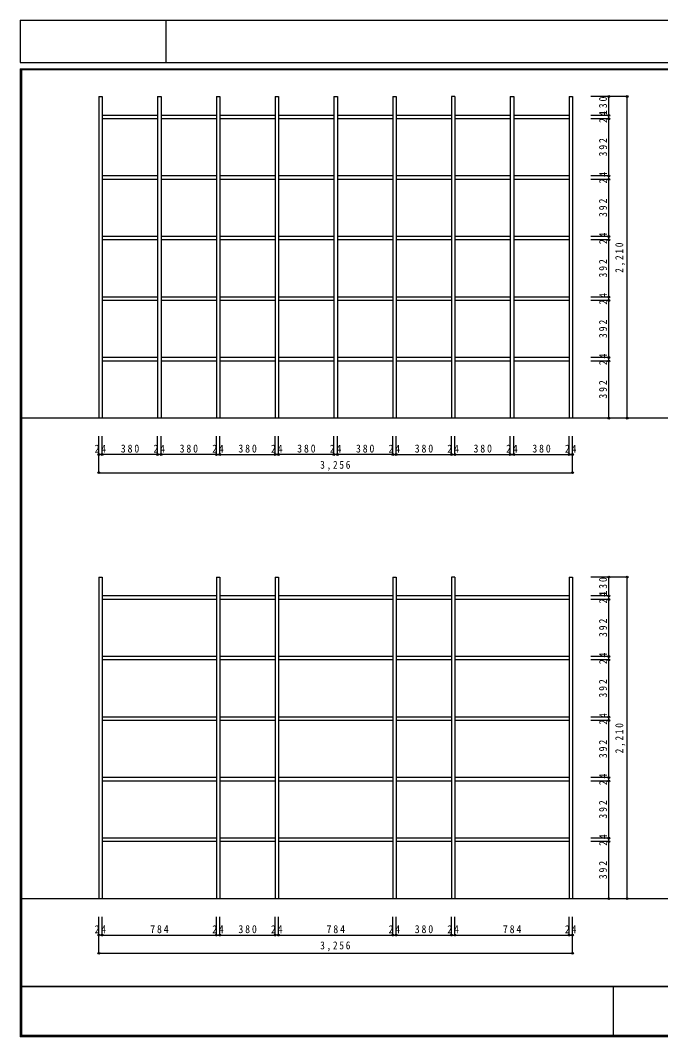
# Model space of a CAD drawing. Units: millimetres at full size, sheet at 1:25, with parts at other scales. Extents: x -11962 to 10485, y -9055 to 3479.
# Drawn here: x -5000 to -599, y -3504 to 3479 of the extents above; entities that cross this region are included whole.
import ezdxf

# ---------------------------------------------------------------- set-up
doc = ezdxf.new("R2010")
doc.units = ezdxf.units.MM
doc.header["$LTSCALE"] = 25
doc.header["$PDMODE"] = 32
doc.header["$PDSIZE"] = 12.5
doc.layers.add('5-0', color=7, linetype='Continuous')
doc.layers.add('F-0', color=6, linetype='Continuous')
doc.styles.add('ＭＳ ゴシック', font='')
doc.styles.get('ＭＳ ゴシック').set_extended_font_data('MS Gothic')

msp = doc.modelspace()

# ---------------------------------------------------------------- linework, layer by layer
at = {"layer": '5-0'}
for p, q in [((-4460.73, 2956.12), (-4460.73, 746.12)), ((-4460.73, 2956.12), (-4436.73, 2956.12)), ((-4436.73, 2956.12), (-4436.73, 746.12)), ((-4056.73, 2956.12), (-4056.73, 746.12)), ((-4056.73, 2956.12), (-4032.73, 2956.12)), ((-4032.73, 2956.12), (-4032.73, 746.12)), ((-3652.73, 2956.12), (-3652.73, 746.12)), ((-3652.73, 2956.12), (-3628.73, 2956.12)), ((-3628.73, 2956.12), (-3628.73, 746.12)), ((-3248.73, 2956.12), (-3248.73, 746.12)), ((-3248.73, 2956.12), (-3224.73, 2956.12)), ((-3224.73, 2956.12), (-3224.73, 746.12)), ((-2844.73, 2956.12), (-2844.73, 746.12)), ((-2844.73, 2956.12), (-2820.73, 2956.12)), ((-2820.73, 2956.12), (-2820.73, 746.12)), ((-2440.73, 2956.12), (-2440.73, 746.12)), ((-2440.73, 2956.12), (-2416.73, 2956.12)), ((-2416.73, 2956.12), (-2416.73, 746.12)), ((-2036.73, 2956.12), (-2036.73, 746.12)), ((-2012.73, 2956.12), (-2036.73, 2956.12)), ((-2012.73, 2956.12), (-2012.73, 746.12)), ((-1632.73, 2956.12), (-1632.73, 746.12)), ((-1632.73, 2956.12), (-1608.73, 2956.12)), ((-1608.73, 2956.12), (-1608.73, 746.12)), ((-1228.73, 2956.12), (-1228.73, 746.12)), ((-1228.73, 2956.12), (-1204.73, 2956.12)), ((-1204.73, 2956.12), (-1204.73, 746.12)), ((-4056.73, 2826.12), (-4436.73, 2826.12)), ((-4056.73, 2802.12), (-4436.73, 2802.12)), ((-3652.73, 2826.12), (-4032.73, 2826.12)), ((-3652.73, 2802.12), (-4032.73, 2802.12)), ((-3248.73, 2826.12), (-3628.73, 2826.12)), ((-3248.73, 2802.12), (-3628.73, 2802.12)), ((-2844.73, 2826.12), (-3224.73, 2826.12)), ((-2844.73, 2802.12), (-3224.73, 2802.12)), ((-2440.73, 2826.12), (-2820.73, 2826.12)), ((-2440.73, 2802.12), (-2820.73, 2802.12)), ((-2036.73, 2826.12), (-2416.73, 2826.12)), ((-2036.73, 2802.12), (-2416.73, 2802.12)), ((-1632.73, 2826.12), (-2012.73, 2826.12)), ((-1632.73, 2802.12), (-2012.73, 2802.12)), ((-1228.73, 2826.12), (-1608.73, 2826.12)), ((-1228.73, 2802.12), (-1608.73, 2802.12)), ((-4056.73, 2410.12), (-4436.73, 2410.12)), ((-4056.73, 2386.12), (-4436.73, 2386.12)), ((-3652.73, 2410.12), (-4032.73, 2410.12)), ((-3652.73, 2386.12), (-4032.73, 2386.12)), ((-3248.73, 2410.12), (-3628.73, 2410.12)), ((-3248.73, 2386.12), (-3628.73, 2386.12)), ((-2844.73, 2410.12), (-3224.73, 2410.12)), ((-2844.73, 2386.12), (-3224.73, 2386.12)), ((-2440.73, 2410.12), (-2820.73, 2410.12)), ((-2440.73, 2386.12), (-2820.73, 2386.12)), ((-2036.73, 2410.12), (-2416.73, 2410.12)), ((-2036.73, 2386.12), (-2416.73, 2386.12)), ((-1632.73, 2410.12), (-2012.73, 2410.12)), ((-1632.73, 2386.12), (-2012.73, 2386.12)), ((-1228.73, 2410.12), (-1608.73, 2410.12)), ((-1228.73, 2386.12), (-1608.73, 2386.12)), ((-4056.73, 1994.12), (-4436.73, 1994.12)), ((-4056.73, 1970.12), (-4436.73, 1970.12)), ((-3652.73, 1994.12), (-4032.73, 1994.12)), ((-3652.73, 1970.12), (-4032.73, 1970.12)), ((-3248.73, 1994.12), (-3628.73, 1994.12)), ((-3248.73, 1970.12), (-3628.73, 1970.12)), ((-2844.73, 1994.12), (-3224.73, 1994.12)), ((-2844.73, 1970.12), (-3224.73, 1970.12)), ((-2440.73, 1994.12), (-2820.73, 1994.12)), ((-2440.73, 1970.12), (-2820.73, 1970.12)), ((-2036.73, 1994.12), (-2416.73, 1994.12)), ((-2036.73, 1970.12), (-2416.73, 1970.12)), ((-1632.73, 1994.12), (-2012.73, 1994.12)), ((-1632.73, 1970.12), (-2012.73, 1970.12)), ((-1228.73, 1994.12), (-1608.73, 1994.12)), ((-1228.73, 1970.12), (-1608.73, 1970.12)), ((-4056.73, 1578.12), (-4436.73, 1578.12)), ((-4056.73, 1554.12), (-4436.73, 1554.12)), ((-3652.73, 1578.12), (-4032.73, 1578.12)), ((-3652.73, 1554.12), (-4032.73, 1554.12)), ((-3248.73, 1578.12), (-3628.73, 1578.12)), ((-3248.73, 1554.12), (-3628.73, 1554.12)), ((-2844.73, 1578.12), (-3224.73, 1578.12)), ((-2844.73, 1554.12), (-3224.73, 1554.12)), ((-2440.73, 1578.12), (-2820.73, 1578.12)), ((-2440.73, 1554.12), (-2820.73, 1554.12)), ((-2036.73, 1578.12), (-2416.73, 1578.12)), ((-2036.73, 1554.12), (-2416.73, 1554.12)), ((-1632.73, 1578.12), (-2012.73, 1578.12)), ((-1632.73, 1554.12), (-2012.73, 1554.12)), ((-1228.73, 1578.12), (-1608.73, 1578.12)), ((-1228.73, 1554.12), (-1608.73, 1554.12)), ((-4056.73, 1162.12), (-4436.73, 1162.12)), ((-4056.73, 1138.12), (-4436.73, 1138.12)), ((-3652.73, 1162.12), (-4032.73, 1162.12)), ((-3652.73, 1138.12), (-4032.73, 1138.12)), ((-3248.73, 1162.12), (-3628.73, 1162.12)), ((-3248.73, 1138.12), (-3628.73, 1138.12)), ((-2844.73, 1162.12), (-3224.73, 1162.12)), ((-2844.73, 1138.12), (-3224.73, 1138.12)), ((-2440.73, 1162.12), (-2820.73, 1162.12)), ((-2440.73, 1138.12), (-2820.73, 1138.12)), ((-2036.73, 1162.12), (-2416.73, 1162.12)), ((-2036.73, 1138.12), (-2416.73, 1138.12)), ((-1632.73, 1162.12), (-2012.73, 1162.12)), ((-1632.73, 1138.12), (-2012.73, 1138.12)), ((-1228.73, 1162.12), (-1608.73, 1162.12)), ((-1228.73, 1138.12), (-1608.73, 1138.12)), ((4741.67, 746.12), (-4991.67, 746.12)), ((-4460.73, -346), (-4460.73, -2556)), ((-4460.73, -346), (-4436.73, -346)), ((-4436.73, -346), (-4436.73, -2556)), ((-3652.73, -346), (-3652.73, -2556)), ((-3652.73, -346), (-3628.73, -346)), ((-3628.73, -346), (-3628.73, -2556)), ((-3248.73, -346), (-3248.73, -2556)), ((-3248.73, -346), (-3224.73, -346)), ((-3224.73, -346), (-3224.73, -2556)), ((-2440.73, -346), (-2440.73, -2556)), ((-2440.73, -346), (-2416.73, -346)), ((-2416.73, -346), (-2416.73, -2556)), ((-2036.73, -346), (-2036.73, -2556)), ((-2012.73, -346), (-2036.73, -346)), ((-2012.73, -346), (-2012.73, -2556)), ((-1228.73, -346), (-1228.73, -2556)), ((-1228.73, -346), (-1204.73, -346)), ((-1204.73, -346), (-1204.73, -2556)), ((-3652.73, -476), (-4436.73, -476)), ((-3652.73, -476), (-4032.73, -476)), ((-3248.73, -476), (-3628.73, -476)), ((-2440.73, -476), (-3224.73, -476)), ((-2440.73, -476), (-2820.73, -476)), ((-2036.73, -476), (-2416.73, -476)), ((-1228.73, -476), (-2012.73, -476)), ((-1228.73, -476), (-1608.73, -476)), ((-3652.73, -500), (-4436.73, -500)), ((-3652.73, -500), (-4032.73, -500)), ((-3248.73, -500), (-3628.73, -500)), ((-2440.73, -500), (-3224.73, -500)), ((-2440.73, -500), (-2820.73, -500)), ((-2036.73, -500), (-2416.73, -500)), ((-1228.73, -500), (-2012.73, -500)), ((-1228.73, -500), (-1608.73, -500)), ((-3652.73, -892), (-4436.73, -892)), ((-3652.73, -892), (-4032.73, -892)), ((-3248.73, -892), (-3628.73, -892)), ((-2440.73, -892), (-3224.73, -892)), ((-2440.73, -892), (-2820.73, -892)), ((-2036.73, -892), (-2416.73, -892)), ((-1228.73, -892), (-2012.73, -892)), ((-1228.73, -892), (-1608.73, -892)), ((-3652.73, -916), (-4436.73, -916)), ((-3652.73, -916), (-4032.73, -916)), ((-3248.73, -916), (-3628.73, -916)), ((-2440.73, -916), (-3224.73, -916)), ((-2440.73, -916), (-2820.73, -916)), ((-2036.73, -916), (-2416.73, -916)), ((-1228.73, -916), (-2012.73, -916)), ((-1228.73, -916), (-1608.73, -916)), ((-3652.73, -1308), (-4436.73, -1308)), ((-3652.73, -1308), (-4032.73, -1308)), ((-3248.73, -1308), (-3628.73, -1308)), ((-2440.73, -1308), (-3224.73, -1308)), ((-2440.73, -1308), (-2820.73, -1308)), ((-2036.73, -1308), (-2416.73, -1308)), ((-1228.73, -1308), (-2012.73, -1308)), ((-1228.73, -1308), (-1608.73, -1308)), ((-3652.73, -1332), (-4436.73, -1332)), ((-3652.73, -1332), (-4032.73, -1332)), ((-3248.73, -1332), (-3628.73, -1332)), ((-2440.73, -1332), (-3224.73, -1332)), ((-2440.73, -1332), (-2820.73, -1332)), ((-2036.73, -1332), (-2416.73, -1332)), ((-1228.73, -1332), (-2012.73, -1332)), ((-1228.73, -1332), (-1608.73, -1332)), ((-3652.73, -1724), (-4436.73, -1724)), ((-3652.73, -1724), (-4032.73, -1724)), ((-3248.73, -1724), (-3628.73, -1724)), ((-2440.73, -1724), (-3224.73, -1724)), ((-2440.73, -1724), (-2820.73, -1724)), ((-2036.73, -1724), (-2416.73, -1724)), ((-1228.73, -1724), (-2012.73, -1724)), ((-1228.73, -1724), (-1608.73, -1724)), ((-3652.73, -1748), (-4436.73, -1748)), ((-3652.73, -1748), (-4032.73, -1748)), ((-3248.73, -1748), (-3628.73, -1748)), ((-2440.73, -1748), (-3224.73, -1748)), ((-2440.73, -1748), (-2820.73, -1748)), ((-2036.73, -1748), (-2416.73, -1748)), ((-1228.73, -1748), (-2012.73, -1748)), ((-1228.73, -1748), (-1608.73, -1748)), ((-3652.73, -2140), (-4436.73, -2140)), ((-3652.73, -2164), (-4436.73, -2164)), ((-3652.73, -2140), (-4032.73, -2140)), ((-3652.73, -2164), (-4032.73, -2164)), ((-3248.73, -2140), (-3628.73, -2140)), ((-3248.73, -2164), (-3628.73, -2164)), ((-2440.73, -2140), (-3224.73, -2140)), ((-2440.73, -2164), (-3224.73, -2164)), ((-2440.73, -2140), (-2820.73, -2140)), ((-2440.73, -2164), (-2820.73, -2164)), ((-2036.73, -2140), (-2416.73, -2140)), ((-2036.73, -2164), (-2416.73, -2164)), ((-1228.73, -2140), (-2012.73, -2140)), ((-1228.73, -2164), (-2012.73, -2164)), ((-1228.73, -2140), (-1608.73, -2140)), ((-1228.73, -2164), (-1608.73, -2164)), ((4741.67, -2556), (-4991.67, -2556))]:
    msp.add_line(p, q, dxfattribs=at)
at = {"layer": '5-0', "color": 4}
for p, q in [((-954.73, 2956.12), (-1079.73, 2956.12)), ((-829.73, 2956.12), (-954.73, 2956.12)), ((-954.73, 2826.12), (-1079.73, 2826.12)), ((-954.73, 2802.12), (-1079.73, 2802.12)), ((-954.73, 2410.12), (-1079.73, 2410.12)), ((-954.73, 2386.12), (-1079.73, 2386.12)), ((-954.73, 1994.12), (-1079.73, 1994.12)), ((-954.73, 1970.12), (-1079.73, 1970.12)), ((-954.73, 1578.12), (-1079.73, 1578.12)), ((-954.73, 1554.12), (-1079.73, 1554.12)), ((-954.73, 1162.12), (-1079.73, 1162.12)), ((-954.73, 1138.12), (-1079.73, 1138.12)), ((-954.73, 746.12), (-1079.73, 746.12)), ((-829.73, 746.12), (-954.73, 746.12)), ((-4460.73, 496.12), (-4460.73, 621.12)), ((-4436.73, 496.12), (-4436.73, 621.12)), ((-4056.73, 496.12), (-4056.73, 621.12)), ((-4056.73, 496.12), (-4056.73, 621.12)), ((-4032.73, 496.12), (-4032.73, 621.12)), ((-3652.73, 496.12), (-3652.73, 621.12)), ((-3652.73, 496.12), (-3652.73, 621.12)), ((-3628.73, 496.12), (-3628.73, 621.12)), ((-3248.73, 496.12), (-3248.73, 621.12)), ((-3248.73, 496.12), (-3248.73, 621.12)), ((-3224.73, 496.12), (-3224.73, 621.12)), ((-2844.73, 496.12), (-2844.73, 621.12)), ((-2844.73, 496.12), (-2844.73, 621.12)), ((-2820.73, 496.12), (-2820.73, 621.12)), ((-2440.73, 496.12), (-2440.73, 621.12)), ((-2440.73, 496.12), (-2440.73, 621.12)), ((-2416.73, 496.12), (-2416.73, 621.12)), ((-2036.73, 496.12), (-2036.73, 621.12)), ((-2012.73, 496.12), (-2012.73, 621.12)), ((-1632.73, 496.12), (-1632.73, 621.12)), ((-1608.73, 496.12), (-1608.73, 621.12)), ((-1228.73, 496.12), (-1228.73, 621.12)), ((-1204.73, 496.12), (-1204.73, 621.12)), ((-4460.73, 371.12), (-4460.73, 496.12)), ((-1204.73, 371.12), (-1204.73, 496.12)), ((-1204.73, 371.12), (-1204.73, 496.12)), ((-954.73, -346), (-1079.73, -346)), ((-829.73, -346), (-954.73, -346)), ((-954.73, -476), (-1079.73, -476)), ((-954.73, -500), (-1079.73, -500)), ((-954.73, -892), (-1079.73, -892)), ((-954.73, -916), (-1079.73, -916)), ((-954.73, -1308), (-1079.73, -1308)), ((-954.73, -1332), (-1079.73, -1332)), ((-954.73, -1724), (-1079.73, -1724)), ((-954.73, -1748), (-1079.73, -1748)), ((-954.73, -2140), (-1079.73, -2140)), ((-954.73, -2164), (-1079.73, -2164)), ((-954.73, -2556), (-1079.73, -2556)), ((-829.73, -2556), (-954.73, -2556)), ((-4460.73, -2806), (-4460.73, -2681)), ((-4436.73, -2806), (-4436.73, -2681)), ((-4436.73, -2806), (-4436.73, -2681)), ((-3652.73, -2806), (-3652.73, -2681)), ((-3652.73, -2806), (-3652.73, -2681)), ((-3652.73, -2806), (-3652.73, -2681)), ((-3628.73, -2806), (-3628.73, -2681)), ((-3248.73, -2806), (-3248.73, -2681)), ((-3248.73, -2806), (-3248.73, -2681)), ((-3224.73, -2806), (-3224.73, -2681)), ((-3224.73, -2806), (-3224.73, -2681)), ((-2440.73, -2806), (-2440.73, -2681)), ((-2440.73, -2806), (-2440.73, -2681)), ((-2440.73, -2806), (-2440.73, -2681)), ((-2416.73, -2806), (-2416.73, -2681)), ((-2036.73, -2806), (-2036.73, -2681)), ((-2012.73, -2806), (-2012.73, -2681)), ((-2012.73, -2806), (-2012.73, -2681)), ((-1228.73, -2806), (-1228.73, -2681)), ((-1228.73, -2806), (-1228.73, -2681)), ((-1204.73, -2806), (-1204.73, -2681)), ((-4460.73, -2931), (-4460.73, -2806)), ((-1204.73, -2931), (-1204.73, -2806)), ((-1204.73, -2931), (-1204.73, -2806))]:
    msp.add_line(p, q, dxfattribs=at)
at = {"layer": '5-0', "color": 3}
for p, q in [((-954.73, 2826.12), (-954.73, 2956.12)), ((-829.73, 746.12), (-829.73, 2956.12)), ((-954.73, 2802.12), (-954.73, 2826.12)), ((-954.73, 2410.12), (-954.73, 2802.12)), ((-954.73, 2386.12), (-954.73, 2410.12)), ((-954.73, 1994.12), (-954.73, 2386.12)), ((-954.73, 1970.12), (-954.73, 1994.12)), ((-954.73, 1578.12), (-954.73, 1970.12)), ((-954.73, 1554.12), (-954.73, 1578.12)), ((-954.73, 1162.12), (-954.73, 1554.12)), ((-954.73, 1138.12), (-954.73, 1162.12)), ((-954.73, 746.12), (-954.73, 1138.12)), ((-4436.73, 496.12), (-4460.73, 496.12)), ((-4056.73, 496.12), (-4436.73, 496.12)), ((-4032.73, 496.12), (-4056.73, 496.12)), ((-3652.73, 496.12), (-4032.73, 496.12)), ((-3652.73, 496.12), (-3628.73, 496.12)), ((-3628.73, 496.12), (-3248.73, 496.12)), ((-3224.73, 496.12), (-3248.73, 496.12)), ((-2844.73, 496.12), (-3224.73, 496.12)), ((-2820.73, 496.12), (-2844.73, 496.12)), ((-2440.73, 496.12), (-2820.73, 496.12)), ((-2440.73, 496.12), (-2416.73, 496.12)), ((-2416.73, 496.12), (-2036.73, 496.12)), ((-2036.73, 496.12), (-2012.73, 496.12)), ((-2012.73, 496.12), (-1632.73, 496.12)), ((-1632.73, 496.12), (-1608.73, 496.12)), ((-1608.73, 496.12), (-1228.73, 496.12)), ((-1228.73, 496.12), (-1204.73, 496.12)), ((-4460.73, 371.12), (-1204.73, 371.12)), ((-954.73, -476), (-954.73, -346)), ((-829.73, -2556), (-829.73, -346)), ((-954.73, -500), (-954.73, -476)), ((-954.73, -892), (-954.73, -500)), ((-954.73, -916), (-954.73, -892)), ((-954.73, -1308), (-954.73, -916)), ((-954.73, -1332), (-954.73, -1308)), ((-954.73, -1724), (-954.73, -1332)), ((-954.73, -1748), (-954.73, -1724)), ((-954.73, -2140), (-954.73, -1748)), ((-954.73, -2164), (-954.73, -2140)), ((-954.73, -2556), (-954.73, -2164)), ((-4436.73, -2806), (-4460.73, -2806)), ((-4436.73, -2806), (-3652.73, -2806)), ((-3652.73, -2806), (-3628.73, -2806)), ((-3628.73, -2806), (-3248.73, -2806)), ((-3224.73, -2806), (-3248.73, -2806)), ((-3224.73, -2806), (-2440.73, -2806)), ((-2440.73, -2806), (-2416.73, -2806)), ((-2416.73, -2806), (-2036.73, -2806)), ((-2036.73, -2806), (-2012.73, -2806)), ((-2012.73, -2806), (-1228.73, -2806)), ((-1228.73, -2806), (-1204.73, -2806)), ((-4460.73, -2931), (-1204.73, -2931))]:
    msp.add_line(p, q, dxfattribs=at)
for p in [(-954.73, 2956.12), (-829.73, 2956.12), (-954.73, 2826.12), (-954.73, 2802.12), (-954.73, 2410.12), (-954.73, 2386.12), (-954.73, 1994.12), (-954.73, 1970.12), (-954.73, 1578.12), (-954.73, 1554.12), (-954.73, 1162.12), (-954.73, 1138.12), (-954.73, 746.12), (-829.73, 746.12), (-4460.73, 496.12), (-4436.73, 496.12), (-4056.73, 496.12), (-4032.73, 496.12), (-3652.73, 496.12), (-3628.73, 496.12), (-3248.73, 496.12), (-3224.73, 496.12), (-2844.73, 496.12), (-2820.73, 496.12), (-2440.73, 496.12), (-2416.73, 496.12), (-2036.73, 496.12), (-2012.73, 496.12), (-1632.73, 496.12), (-1608.73, 496.12), (-1228.73, 496.12), (-1204.73, 496.12), (-4460.73, 371.12), (-1204.73, 371.12), (-954.73, -346), (-829.73, -346), (-954.73, -476), (-954.73, -500), (-954.73, -892), (-954.73, -916), (-954.73, -1308), (-954.73, -1332), (-954.73, -1724), (-954.73, -1748), (-954.73, -2140), (-954.73, -2164), (-954.73, -2556), (-829.73, -2556), (-4460.73, -2806), (-4436.73, -2806), (-3652.73, -2806), (-3628.73, -2806), (-3248.73, -2806), (-3224.73, -2806), (-2440.73, -2806), (-2416.73, -2806), (-2036.73, -2806), (-2012.73, -2806), (-1228.73, -2806), (-1204.73, -2806), (-4460.73, -2931), (-1204.73, -2931)]:
    msp.add_point(p, dxfattribs=at)
at = {"layer": 'F-0'}
for p, q in [((-5000, 3479.17), (-5000, 3188.41)), ((-4000, 3479.17), (-4000, 3188.41)), ((-5000, 3188.41), (4750, 3188.41)), ((-5000, 3145.83), (4750, 3145.83)), ((-5000, 3145.83), (-5000, -3504.17)), ((-4995.83, 3145.83), (-4995.83, -3504.17)), ((-4991.67, 3145.83), (-4991.67, -3504.17)), ((-5000, 3141.67), (4750, 3141.67)), ((4750, -3158.33), (-5000, -3158.33)), ((4750, -3158.33), (-5000, -3158.33)), ((4750, -3162.5), (-5000, -3162.5)), ((4750, -3162.5), (-5000, -3162.5)), ((-925.98, -3158.33), (-925.98, -3504.17)), ((-925.98, -3158.33), (-925.98, -3504.17)), ((4750, -3495.83), (-5000, -3495.83)), ((4750, -3495.83), (-5000, -3495.83)), ((4750, -3500), (-5000, -3500)), ((4750, -3500), (-5000, -3500)), ((4750, -3504.17), (-5000, -3504.17)), ((4750, -3504.17), (-5000, -3504.17))]:
    msp.add_line(p, q, dxfattribs=at)
msp.add_lwpolyline([(-5000, 3479.17), (4750, 3479.17), (4750, 3188.41)], dxfattribs=at)

# ---------------------------------------------------------------- texts
at = {"layer": '5-0', "char_height": 54.99, "attachment_point": 7, "rotation": 90, "style": 'ＭＳ ゴシック'}
for s, insert in [('\\T1.38;\\W0.9;130', (-967.23, 2828.62)), ('\\T1.36;\\W0.9;24', (-967.23, 2773.49)), ('\\T1.38;\\W0.9;392', (-967.23, 2543.62)), ('\\T1.36;\\W0.9;24', (-967.23, 2357.49)), ('\\T1.38;\\W0.9;392', (-967.23, 2127.62)), ('\\T1.36;\\W0.9;24', (-967.23, 1941.49)), ('\\T1.38;\\W0.85;2,210', (-842.23, 1744.87)), ('\\T1.38;\\W0.9;392', (-967.23, 1711.62)), ('\\T1.36;\\W0.9;24', (-967.23, 1525.49)), ('\\T1.38;\\W0.9;392', (-967.23, 1295.62)), ('\\T1.36;\\W0.9;24', (-967.23, 1109.49)), ('\\T1.38;\\W0.9;392', (-967.23, 879.62)), ('\\T1.38;\\W0.9;130', (-967.23, -473.5)), ('\\T1.36;\\W0.9;24', (-967.23, -528.63)), ('\\T1.38;\\W0.9;392', (-967.23, -758.5)), ('\\T1.36;\\W0.9;24', (-967.23, -944.63)), ('\\T1.38;\\W0.9;392', (-967.23, -1174.5)), ('\\T1.36;\\W0.9;24', (-967.23, -1360.63)), ('\\T1.38;\\W0.85;2,210', (-842.23, -1557.25)), ('\\T1.38;\\W0.9;392', (-967.23, -1590.5)), ('\\T1.36;\\W0.9;24', (-967.23, -1776.63)), ('\\T1.38;\\W0.9;392', (-967.23, -2006.5)), ('\\T1.36;\\W0.9;24', (-967.23, -2192.63)), ('\\T1.38;\\W0.9;392', (-967.23, -2422.5))]:
    msp.add_mtext(s, dxfattribs=dict(at, insert=insert))
at = {"layer": '5-0', "char_height": 54.99, "attachment_point": 7, "style": 'ＭＳ ゴシック'}
for s, insert in [('\\T1.36;\\W0.9;24', (-4489.35, 508.62)), ('\\T1.38;\\W0.9;380', (-4309.23, 508.62)), ('\\T1.36;\\W0.9;24', (-4085.35, 508.62)), ('\\T1.38;\\W0.9;380', (-3905.23, 508.62)), ('\\T1.36;\\W0.9;24', (-3681.35, 508.62)), ('\\T1.38;\\W0.9;380', (-3501.23, 508.62)), ('\\T1.36;\\W0.9;24', (-3277.35, 508.62)), ('\\T1.38;\\W0.9;380', (-3097.23, 508.62)), ('\\T1.36;\\W0.9;24', (-2873.35, 508.62)), ('\\T1.38;\\W0.9;380', (-2693.23, 508.62)), ('\\T1.36;\\W0.9;24', (-2469.35, 508.62)), ('\\T1.38;\\W0.9;380', (-2289.23, 508.62)), ('\\T1.36;\\W0.9;24', (-2065.35, 508.62)), ('\\T1.38;\\W0.9;380', (-1885.23, 508.62)), ('\\T1.36;\\W0.9;24', (-1661.35, 508.62)), ('\\T1.38;\\W0.9;380', (-1481.23, 508.62)), ('\\T1.36;\\W0.9;24', (-1257.35, 508.62)), ('\\T1.38;\\W0.85;3,256', (-2938.98, 383.62)), ('\\T1.36;\\W0.9;24', (-4489.35, -2793.5)), ('\\T1.38;\\W0.9;784', (-4107.23, -2793.5)), ('\\T1.36;\\W0.9;24', (-3681.35, -2793.5)), ('\\T1.38;\\W0.9;380', (-3501.23, -2793.5)), ('\\T1.36;\\W0.9;24', (-3277.35, -2793.5)), ('\\T1.38;\\W0.9;784', (-2895.23, -2793.5)), ('\\T1.36;\\W0.9;24', (-2469.35, -2793.5)), ('\\T1.38;\\W0.9;380', (-2289.23, -2793.5)), ('\\T1.36;\\W0.9;24', (-2065.35, -2793.5)), ('\\T1.38;\\W0.9;784', (-1683.23, -2793.5)), ('\\T1.36;\\W0.9;24', (-1257.35, -2793.5)), ('\\T1.38;\\W0.85;3,256', (-2938.98, -2918.5))]:
    msp.add_mtext(s, dxfattribs=dict(at, insert=insert))

doc.saveas('drawing.dxf')
